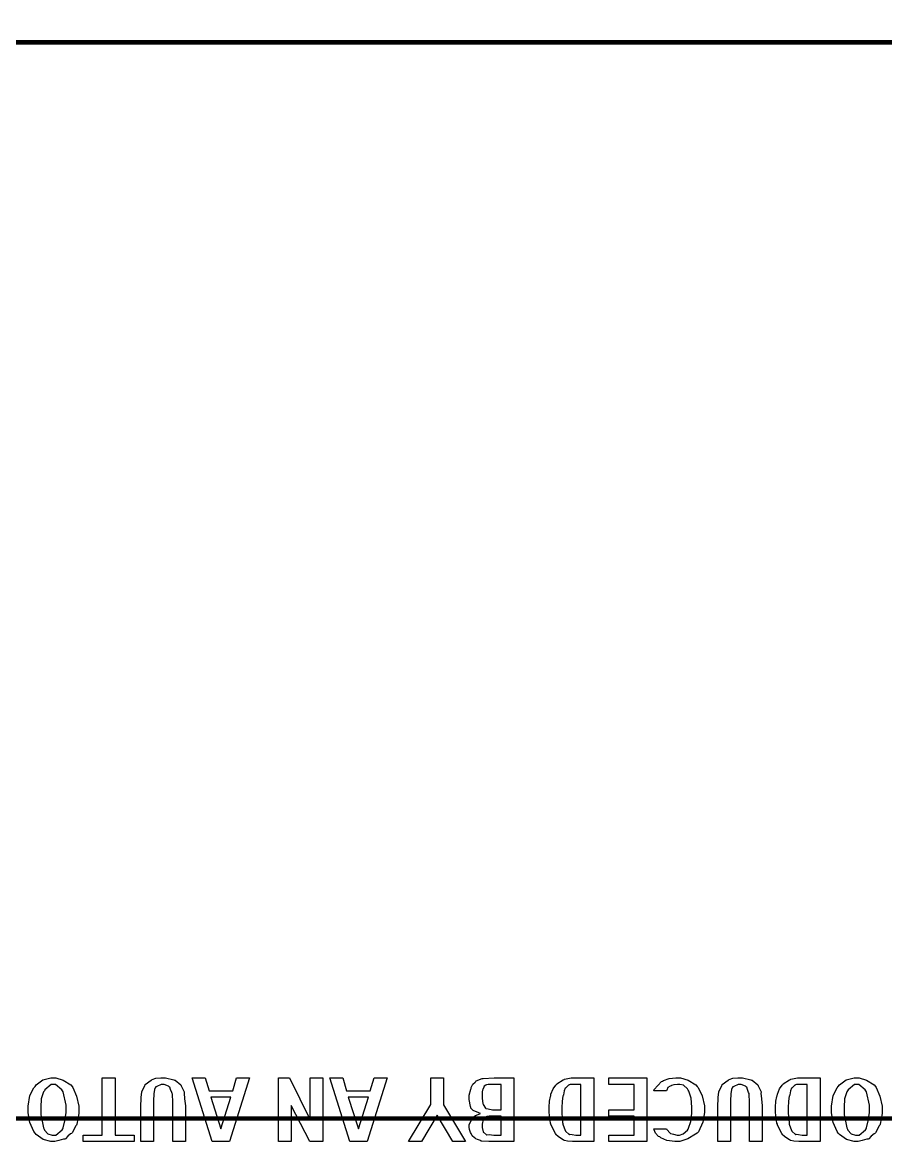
# Model space of a CAD drawing. Extents: x 0 to 11.7, y 0 to 16.5.
# Drawn here: x 5.905 to 7.791, y -0.002 to 2.442 of the extents above; entities that cross this region are included whole.
import ezdxf

# ---------------------------------------------------------------- set-up
doc = ezdxf.new("R2010")
doc.units = 0
doc.layers.get('0').update_dxf_attribs({"linetype": 'CONTINUOUS'})

msp = doc.modelspace()

# ---------------------------------------------------------------- linework, layer by layer
at = {"color": 0, "const_width": 0.01}
msp.add_lwpolyline([(11.5517, 0.0483), (11.5517, 16.4), (0.1833, 16.4), (0.1833, 0.0483), (11.5517, 0.0483)], close=True, dxfattribs=at)
msp.add_lwpolyline([(0.1833, 2.3983), (11.5517, 2.3983)], dxfattribs=at)
at = {"color": 0}
for points in [[(6.0285, 0.0681), (6.0285, 0.0595), (6.0241, 0.0359), (6.0233, 0.0336), (6.0219, 0.0324), (6.0138, 0.0167), (6.0126, 0.0154), (6.0105, 0.0149), (6.0041, 0.0094), (5.9991, 0.0037), (5.9977, 0.003), (5.995, 0.0029), (5.9849, 0.0002), (5.9761, -0.0022), (5.9731, -0.0022), (5.9674, -0.0022), (5.9503, 0.0024), (5.9351, 0.0132), (5.9326, 0.0162), (5.93, 0.0201), (5.9211, 0.0394), (5.9174, 0.0604), (5.9174, 0.0674), (5.9174, 0.0751), (5.9212, 0.0982), (5.9301, 0.1154), (5.9326, 0.1184), (5.9349, 0.1219), (5.95, 0.1327), (5.9671, 0.1367), (5.9727, 0.1367), (5.9781, 0.1367), (5.994, 0.1321), (6.011, 0.1215), (6.0135, 0.1184), (6.015, 0.1158), (6.0232, 0.0973), (6.0285, 0.0754), (6.0285, 0.0681)], [(6.0007, 0.067), (6.0007, 0.0774), (5.9942, 0.1063), (5.9929, 0.1087), (5.991, 0.1111), (5.9775, 0.1228), (5.9729, 0.1228), (5.9679, 0.1228), (5.9543, 0.1112), (5.953, 0.1089), (5.951, 0.1066), (5.9461, 0.0913), (5.9451, 0.0728), (5.9451, 0.0666), (5.9451, 0.0563), (5.9515, 0.0276), (5.9527, 0.0253), (5.9534, 0.0231), (5.9607, 0.0151), (5.9699, 0.0117), (5.9729, 0.0117), (5.978, 0.0117), (5.9918, 0.0233), (5.9931, 0.0256), (5.9939, 0.0278), (5.998, 0.0428), (6.0007, 0.061), (6.0007, 0.067)], [(6.1074, 0.1367), (6.1074, 0.0117), (6.149, 0.0117), (6.149, -0.0022), (6.0379, -0.0022), (6.0379, 0.0117), (6.0796, 0.0117), (6.0796, 0.1367), (6.1074, 0.1367)], [(6.2612, -0.0022), (6.2334, -0.0022), (6.2334, 0.0779), (6.2334, 0.084), (6.2327, 0.1017), (6.2325, 0.1026), (6.2312, 0.1047), (6.2286, 0.1117), (6.2269, 0.1164), (6.226, 0.1173), (6.2246, 0.1187), (6.2151, 0.1228), (6.2119, 0.1228), (6.2085, 0.1228), (6.199, 0.1184), (6.1982, 0.1176), (6.1969, 0.1171), (6.1939, 0.1125), (6.193, 0.1061), (6.1928, 0.1048), (6.1925, 0.1038), (6.1917, 0.0857), (6.1917, 0.0796), (6.1917, -0.0022), (6.164, -0.0022), (6.164, 0.0696), (6.164, 0.0752), (6.1644, 0.092), (6.1656, 0.1026), (6.1659, 0.1043), (6.1661, 0.1064), (6.1724, 0.1203), (6.1733, 0.1215), (6.1734, 0.1228), (6.1863, 0.1319), (6.1878, 0.1325), (6.1885, 0.1336), (6.1968, 0.1362), (6.2075, 0.1367), (6.211, 0.1367), (6.2177, 0.1367), (6.2362, 0.1329), (6.2377, 0.1321), (6.2389, 0.1317), (6.251, 0.1216), (6.2519, 0.1204), (6.2523, 0.1194), (6.2585, 0.1066), (6.2588, 0.1052), (6.2583, 0.1036), (6.2592, 0.0912), (6.2612, 0.0758), (6.2612, 0.0707), (6.2612, -0.0022)], [(6.2761, 0.1367), (6.3043, 0.1367), (6.3128, 0.1089), (6.3646, 0.1089), (6.3729, 0.1367), (6.4011, 0.1367), (6.3575, -0.0022), (6.3197, -0.0022), (6.2761, 0.1367)], [(6.5617, 0.1367), (6.5617, -0.0022), (6.5331, -0.0022), (6.4923, 0.0766), (6.4923, -0.0022), (6.4645, -0.0022), (6.4645, 0.1367), (6.4886, 0.1367), (6.534, 0.0451), (6.534, 0.1367), (6.5617, 0.1367)], [(6.5767, 0.1367), (6.6049, 0.1367), (6.6133, 0.1089), (6.6652, 0.1089), (6.6734, 0.1367), (6.7017, 0.1367), (6.658, -0.0022), (6.6203, -0.0022), (6.5767, 0.1367)], [(6.8249, 0.1367), (6.8249, 0.0783), (6.8735, -0.0022), (6.8455, -0.0022), (6.8113, 0.0553), (6.7767, -0.0022), (6.7485, -0.0022), (6.7972, 0.0785), (6.7972, 0.1367), (6.8249, 0.1367)], [(6.9787, -0.0022), (6.9295, -0.0022), (6.924, -0.0022), (6.9088, -0.0011), (6.9076, -0.0009), (6.9056, 0.0002), (6.8993, 0.0027), (6.8957, 0.0039), (6.8948, 0.0045), (6.8929, 0.0057), (6.888, 0.0103), (6.8861, 0.0144), (6.8854, 0.0156), (6.8844, 0.0175), (6.882, 0.024), (6.8815, 0.0291), (6.8815, 0.0308), (6.8815, 0.035), (6.8872, 0.0464), (6.8882, 0.0477), (6.8888, 0.0494), (6.8951, 0.0551), (6.9042, 0.0585), (6.906, 0.0592), (6.9021, 0.0605), (6.89, 0.0655), (6.885, 0.0709), (6.8846, 0.0724), (6.8838, 0.0747), (6.8815, 0.0895), (6.8815, 0.0943), (6.8815, 0.0992), (6.8846, 0.1123), (6.8852, 0.1139), (6.8855, 0.1162), (6.8892, 0.1234), (6.8943, 0.1279), (6.8954, 0.1289), (6.8965, 0.1304), (6.9095, 0.1354), (6.911, 0.1356), (6.9119, 0.1359), (6.9355, 0.1367), (6.9392, 0.1367), (6.9787, 0.1367), (6.9787, -0.0022)], [(6.951, 0.0672), (6.951, 0.1228), (6.9327, 0.1228), (6.9303, 0.1228), (6.9229, 0.1225), (6.9198, 0.1217), (6.9193, 0.1215), (6.9179, 0.1214), (6.914, 0.1188), (6.9125, 0.1143), (6.9121, 0.1132), (6.9114, 0.113), (6.9097, 0.1068), (6.9093, 0.0985), (6.9093, 0.0956), (6.9093, 0.0917), (6.9111, 0.0809), (6.9115, 0.0798), (6.9117, 0.0788), (6.9171, 0.0707), (6.9177, 0.0703), (6.9177, 0.0703), (6.923, 0.0694), (6.9321, 0.0672), (6.9351, 0.0672), (6.951, 0.0672)], [(7.1533, -0.0022), (7.1105, -0.0022), (7.1069, -0.0022), (7.0961, -0.0016), (7.0897, -0.0001), (7.0884, 0.0004), (7.0863, 0.002), (7.0784, 0.0069), (7.0722, 0.0117), (7.071, 0.0132), (7.0697, 0.0157), (7.0606, 0.0335), (7.0599, 0.0358), (7.059, 0.0383), (7.056, 0.061), (7.056, 0.0685), (7.056, 0.0729), (7.057, 0.086), (7.059, 0.096), (7.0595, 0.098), (7.0599, 0.1015), (7.0645, 0.1132), (7.0708, 0.121), (7.0721, 0.1226), (7.073, 0.1238), (7.0867, 0.133), (7.0884, 0.1336), (7.0893, 0.1344), (7.1043, 0.1367), (7.1092, 0.1367), (7.1533, 0.1367), (7.1533, -0.0022)], [(7.1255, 0.0117), (7.1255, 0.1228), (7.1107, 0.1228), (7.1086, 0.1228), (7.1021, 0.1225), (7.0996, 0.1215), (7.099, 0.1213), (7.0981, 0.121), (7.0922, 0.1151), (7.0918, 0.1143), (7.0909, 0.1142), (7.0884, 0.1088), (7.0871, 0.0999), (7.0866, 0.098), (7.0859, 0.0971), (7.0842, 0.086), (7.0838, 0.0719), (7.0838, 0.0672), (7.0838, 0.0598), (7.0854, 0.0392), (7.0858, 0.0375), (7.0859, 0.0359), (7.0908, 0.0222), (7.0914, 0.0212), (7.0914, 0.0206), (7.0996, 0.0136), (7.1005, 0.0132), (7.101, 0.0139), (7.1063, 0.0136), (7.114, 0.0117), (7.1166, 0.0117), (7.1255, 0.0117)], [(7.2697, 0.1367), (7.2697, -0.0022), (7.1864, -0.0022), (7.1864, 0.0117), (7.2419, 0.0117), (7.2419, 0.0533), (7.1864, 0.0533), (7.1864, 0.0672), (7.2419, 0.0672), (7.2419, 0.1228), (7.1864, 0.1228), (7.1864, 0.1367), (7.2697, 0.1367)], [(7.3124, 0.1089), (7.2846, 0.1089), (7.2856, 0.1113), (7.3015, 0.1288), (7.3037, 0.1299), (7.3056, 0.1316), (7.3183, 0.1359), (7.3328, 0.1367), (7.3376, 0.1367), (7.343, 0.1367), (7.3594, 0.1321), (7.3767, 0.1215), (7.3794, 0.1184), (7.3812, 0.1158), (7.3902, 0.0974), (7.3957, 0.0756), (7.3957, 0.0683), (7.3957, 0.0613), (7.3917, 0.0403), (7.382, 0.0195), (7.3792, 0.0164), (7.3755, 0.0141), (7.3588, 0.0036), (7.3416, -0.0022), (7.3358, -0.0022), (7.3302, -0.0022), (7.3134, 0.0004), (7.3001, 0.0063), (7.2976, 0.008), (7.2951, 0.0093), (7.2885, 0.0159), (7.2854, 0.0237), (7.2846, 0.0256), (7.3124, 0.0256), (7.3128, 0.0245), (7.3202, 0.016), (7.3213, 0.0154), (7.3217, 0.0156), (7.3277, 0.0139), (7.3353, 0.0117), (7.3378, 0.0117), (7.3405, 0.0117), (7.3486, 0.0149), (7.3583, 0.0225), (7.3597, 0.0247), (7.3606, 0.0269), (7.3652, 0.0416), (7.3679, 0.06), (7.3679, 0.0661), (7.3679, 0.0728), (7.366, 0.0925), (7.3613, 0.1076), (7.3599, 0.1098), (7.3581, 0.113), (7.3498, 0.1211), (7.3415, 0.1228), (7.3387, 0.1228), (7.3361, 0.1228), (7.3283, 0.122), (7.3235, 0.1201), (7.3224, 0.1195), (7.3205, 0.1192), (7.3152, 0.1156), (7.3129, 0.1101), (7.3124, 0.1089)], [(7.5217, -0.0022), (7.494, -0.0022), (7.494, 0.0779), (7.494, 0.084), (7.4933, 0.1017), (7.4931, 0.1026), (7.4918, 0.1047), (7.4892, 0.1117), (7.4875, 0.1164), (7.4866, 0.1173), (7.4852, 0.1187), (7.4757, 0.1228), (7.4725, 0.1228), (7.4691, 0.1228), (7.4596, 0.1184), (7.4588, 0.1176), (7.4575, 0.1171), (7.4544, 0.1125), (7.4536, 0.1061), (7.4534, 0.1048), (7.4531, 0.1038), (7.4523, 0.0857), (7.4523, 0.0796), (7.4523, -0.0022), (7.4245, -0.0022), (7.4245, 0.0696), (7.4245, 0.0752), (7.425, 0.092), (7.4262, 0.1026), (7.4265, 0.1043), (7.4267, 0.1064), (7.433, 0.1203), (7.4339, 0.1215), (7.434, 0.1228), (7.4469, 0.1319), (7.4484, 0.1325), (7.4491, 0.1336), (7.4574, 0.1362), (7.4681, 0.1367), (7.4716, 0.1367), (7.4783, 0.1367), (7.4968, 0.1329), (7.4983, 0.1321), (7.4995, 0.1317), (7.5116, 0.1216), (7.5124, 0.1204), (7.5129, 0.1194), (7.5191, 0.1066), (7.5194, 0.1052), (7.5188, 0.1036), (7.5198, 0.0912), (7.5217, 0.0758), (7.5217, 0.0707), (7.5217, -0.0022)], [(7.6478, -0.0022), (7.605, -0.0022), (7.6015, -0.0022), (7.5907, -0.0016), (7.5842, -0.0001), (7.5829, 0.0004), (7.5808, 0.002), (7.5729, 0.0069), (7.5667, 0.0117), (7.5655, 0.0132), (7.5642, 0.0157), (7.5551, 0.0335), (7.5545, 0.0358), (7.5535, 0.0383), (7.5506, 0.061), (7.5506, 0.0685), (7.5506, 0.0729), (7.5515, 0.086), (7.5535, 0.096), (7.554, 0.098), (7.5545, 0.1015), (7.559, 0.1132), (7.5653, 0.121), (7.5666, 0.1226), (7.5675, 0.1238), (7.5812, 0.133), (7.5829, 0.1336), (7.5838, 0.1344), (7.5988, 0.1367), (7.6037, 0.1367), (7.6478, 0.1367), (7.6478, -0.0022)], [(7.62, 0.0117), (7.62, 0.1228), (7.6052, 0.1228), (7.6031, 0.1228), (7.5966, 0.1225), (7.5941, 0.1215), (7.5935, 0.1213), (7.5926, 0.121), (7.5868, 0.1151), (7.5864, 0.1143), (7.5854, 0.1142), (7.5829, 0.1088), (7.5816, 0.0999), (7.5812, 0.098), (7.5805, 0.0971), (7.5787, 0.086), (7.5784, 0.0719), (7.5784, 0.0672), (7.5784, 0.0598), (7.58, 0.0392), (7.5803, 0.0375), (7.5805, 0.0359), (7.5854, 0.0222), (7.5859, 0.0212), (7.5859, 0.0206), (7.5941, 0.0136), (7.5951, 0.0132), (7.5955, 0.0139), (7.6008, 0.0136), (7.6086, 0.0117), (7.6111, 0.0117), (7.62, 0.0117)], [(7.7836, 0.0681), (7.7836, 0.0595), (7.7793, 0.0359), (7.7784, 0.0336), (7.7771, 0.0324), (7.7689, 0.0167), (7.7678, 0.0154), (7.7657, 0.0149), (7.7592, 0.0094), (7.7542, 0.0037), (7.7528, 0.003), (7.7502, 0.0029), (7.7401, 0.0002), (7.7313, -0.0022), (7.7283, -0.0022), (7.7226, -0.0022), (7.7055, 0.0024), (7.6903, 0.0132), (7.6877, 0.0162), (7.6851, 0.0201), (7.6762, 0.0394), (7.6725, 0.0604), (7.6725, 0.0674), (7.6725, 0.0751), (7.6764, 0.0982), (7.6852, 0.1154), (7.6877, 0.1184), (7.6901, 0.1219), (7.7051, 0.1327), (7.7222, 0.1367), (7.7279, 0.1367), (7.7332, 0.1367), (7.7492, 0.1321), (7.7662, 0.1215), (7.7687, 0.1184), (7.7701, 0.1158), (7.7783, 0.0973), (7.7836, 0.0754), (7.7836, 0.0681)], [(7.7559, 0.067), (7.7559, 0.0774), (7.7493, 0.1063), (7.748, 0.1087), (7.7462, 0.1111), (7.7326, 0.1228), (7.7281, 0.1228), (7.7231, 0.1228), (7.7094, 0.1112), (7.7081, 0.1089), (7.7062, 0.1066), (7.7013, 0.0913), (7.7003, 0.0728), (7.7003, 0.0666), (7.7003, 0.0563), (7.7066, 0.0276), (7.7079, 0.0253), (7.7086, 0.0231), (7.7158, 0.0151), (7.725, 0.0117), (7.7281, 0.0117), (7.7331, 0.0117), (7.747, 0.0233), (7.7483, 0.0256), (7.749, 0.0278), (7.7532, 0.0428), (7.7559, 0.061), (7.7559, 0.067)], [(6.3165, 0.095), (6.3386, 0.0256), (6.3605, 0.095), (6.3165, 0.095)], [(6.617, 0.095), (6.6392, 0.0256), (6.6611, 0.095), (6.617, 0.095)], [(6.951, 0.0117), (6.951, 0.0533), (6.9368, 0.0533), (6.9339, 0.0533), (6.925, 0.0532), (6.9218, 0.0528), (6.9212, 0.0527), (6.9196, 0.0526), (6.9148, 0.0507), (6.9131, 0.0473), (6.9125, 0.0464), (6.9117, 0.0461), (6.9093, 0.0358), (6.9093, 0.0323), (6.9093, 0.0289), (6.9117, 0.0195), (6.9121, 0.0186), (6.9123, 0.0183), (6.9193, 0.0125), (6.9201, 0.0123), (6.9201, 0.0123), (6.9251, 0.0135), (6.9352, 0.0117), (6.9386, 0.0117), (6.951, 0.0117)]]:
    msp.add_lwpolyline(points, close=True, dxfattribs=at)

doc.saveas('drawing.dxf')
